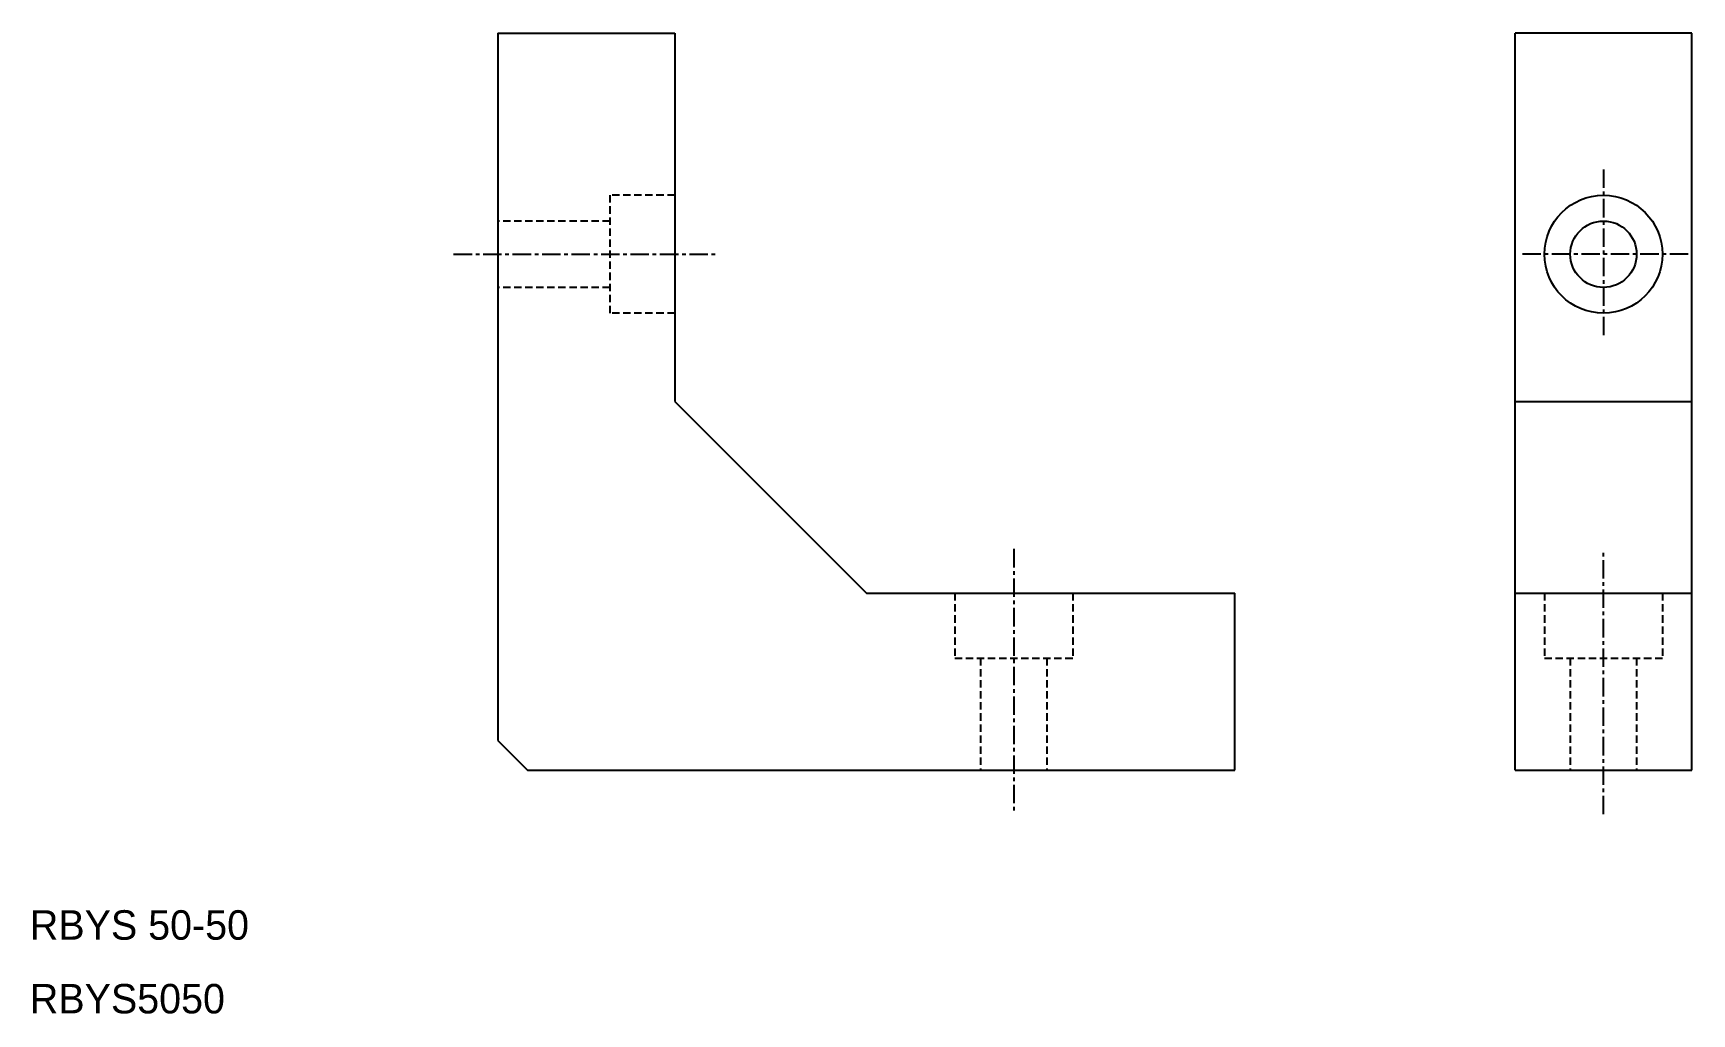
# Model space of a CAD drawing. Extents: x -37 to 75, y -189 to -122.
import ezdxf

# ---------------------------------------------------------------- set-up
doc = ezdxf.new("R2010")
doc.units = 0
doc.linetypes.add('CENTER', pattern=[2, 1.25, -0.25, 0.25, -0.25])
doc.linetypes.add('DASHED', pattern=[0.75, 0.5, -0.25])
doc.layers.get('0').update_dxf_attribs({"linetype": 'CONTINUOUS'})
doc.layers.add('CENTER', color=1, linetype='CENTER')

msp = doc.modelspace()

# ---------------------------------------------------------------- linework, layer by layer
at = {"color": 7, "linetype": 'CONTINUOUS'}
for p, q in [((-5.91, -122.09), (6.09, -122.09)), ((-5.91, -122.09), (-5.91, -170.09)), ((6.09, -122.09), (6.09, -147.09)), ((75.1, -122.09), (63.1, -122.09)), ((63.1, -172.09), (63.1, -122.09)), ((75.1, -172.09), (75.1, -122.09)), ((6.09, -147.09), (19.09, -160.09)), ((63.1, -147.09), (75.1, -147.09)), ((19.09, -160.09), (44.09, -160.09)), ((44.09, -172.09), (44.09, -160.09)), ((63.1, -160.09), (75.1, -160.09)), ((-5.91, -170.09), (-3.91, -172.09)), ((-3.91, -172.09), (44.09, -172.09)), ((63.1, -172.09), (75.1, -172.09))]:
    msp.add_line(p, q, dxfattribs=at)
at = {"color": 3, "linetype": 'DASHED'}
for p, q in [((1.69, -133.09), (1.69, -141.09)), ((6.09, -133.09), (1.69, -133.09)), ((1.69, -134.84), (-5.91, -134.84)), ((1.69, -139.34), (-5.91, -139.34)), ((6.09, -141.09), (1.69, -141.09)), ((25.09, -160.09), (25.09, -164.49)), ((33.09, -160.09), (33.09, -164.49)), ((65.1, -160.09), (65.1, -164.49)), ((73.1, -160.09), (73.1, -164.49)), ((25.09, -164.49), (33.09, -164.49)), ((26.84, -164.49), (26.84, -172.09)), ((31.34, -164.49), (31.34, -172.09)), ((65.1, -164.49), (73.1, -164.49)), ((66.85, -164.49), (66.85, -172.09)), ((71.35, -164.49), (71.35, -172.09))]:
    msp.add_line(p, q, dxfattribs=at)
at = {"color": 7, "linetype": 'CONTINUOUS'}
for radius in [4, 2.25]:
    msp.add_circle((69.1, -137.09), radius, dxfattribs=at)
at = {"layer": 'CENTER', "color": 1, "linetype": 'CENTER'}
for p, q in [((69.1, -131.34), (69.1, -142.84)), ((-8.91, -137.09), (9.09, -137.09)), ((74.85, -137.09), (63.35, -137.09)), ((29.09, -157.09), (29.09, -175.09)), ((69.1, -175.09), (69.1, -157.09))]:
    msp.add_line(p, q, dxfattribs=at)

# ---------------------------------------------------------------- texts
at = {"color": 7, "linetype": 'CONTINUOUS'}
for s, p in [('RBYS 50-50', (-37.66, -183.6)), ('RBYS5050', (-37.66, -188.6))]:
    msp.add_text(s, height=2, dxfattribs=at).set_placement(p)

doc.saveas('drawing.dxf')
